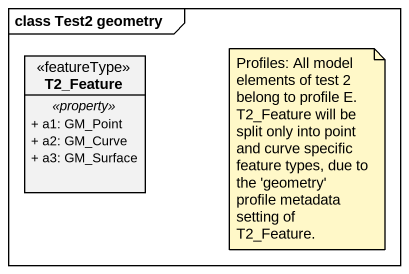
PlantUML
@startuml
mainframe class Test2 geometry
hide circle
hide empty members
skinparam classAttributeIconSize 0
class T2_Feature <<featureType>> {
  .. <<property>> ..
  + a1: GM_Point
  + a2: GM_Curve
  + a3: GM_Surface
}
note as N1
  Profiles: All model elements of test 2 belong to profile E.
  T2_Feature will be split only into point and curve specific feature types, due to the 'geometry' profile metadata setting of T2_Feature.
end note
@enduml
